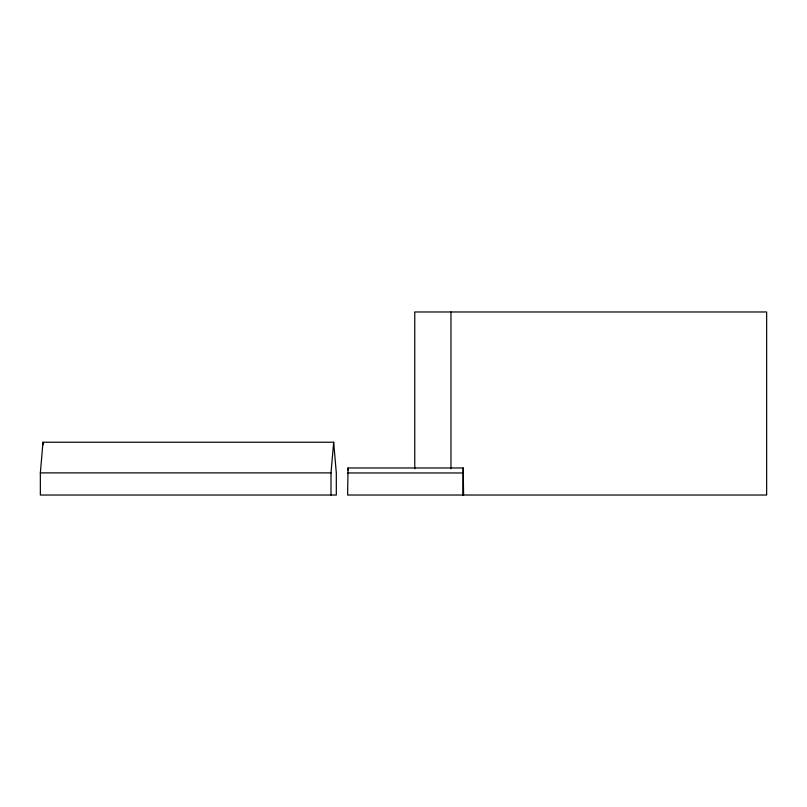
<?xml version="1.0" encoding="UTF-8"?>
<svg xmlns="http://www.w3.org/2000/svg" width="807" height="807" viewBox="0 0 807 807"><rect width="100%" height="100%" fill="white"/><g stroke="black" fill="none" stroke-linecap="round" stroke-linejoin="round"><path stroke-width="1.21" d="M414.768 468.696L414.768 311.976L766.65 311.976L766.65 495.024L347.625 495.024L348.029 467.969L463.188 467.969L463.591 495.024M462.784 495.024L463.188 467.969M40.35 472.882L42.993 442.236L333.664 442.236L336.307 472.882L336.307 495.024L40.35 495.024L40.35 472.882L331.011 472.882L333.664 442.236M347.625 472.963L462.784 472.963M42.993 442.236L43.205 444.687M348.029 467.969L348.231 470.461M450.962 311.976L450.962 468.696M331.011 472.882L331.011 495.024"/></g></svg>
